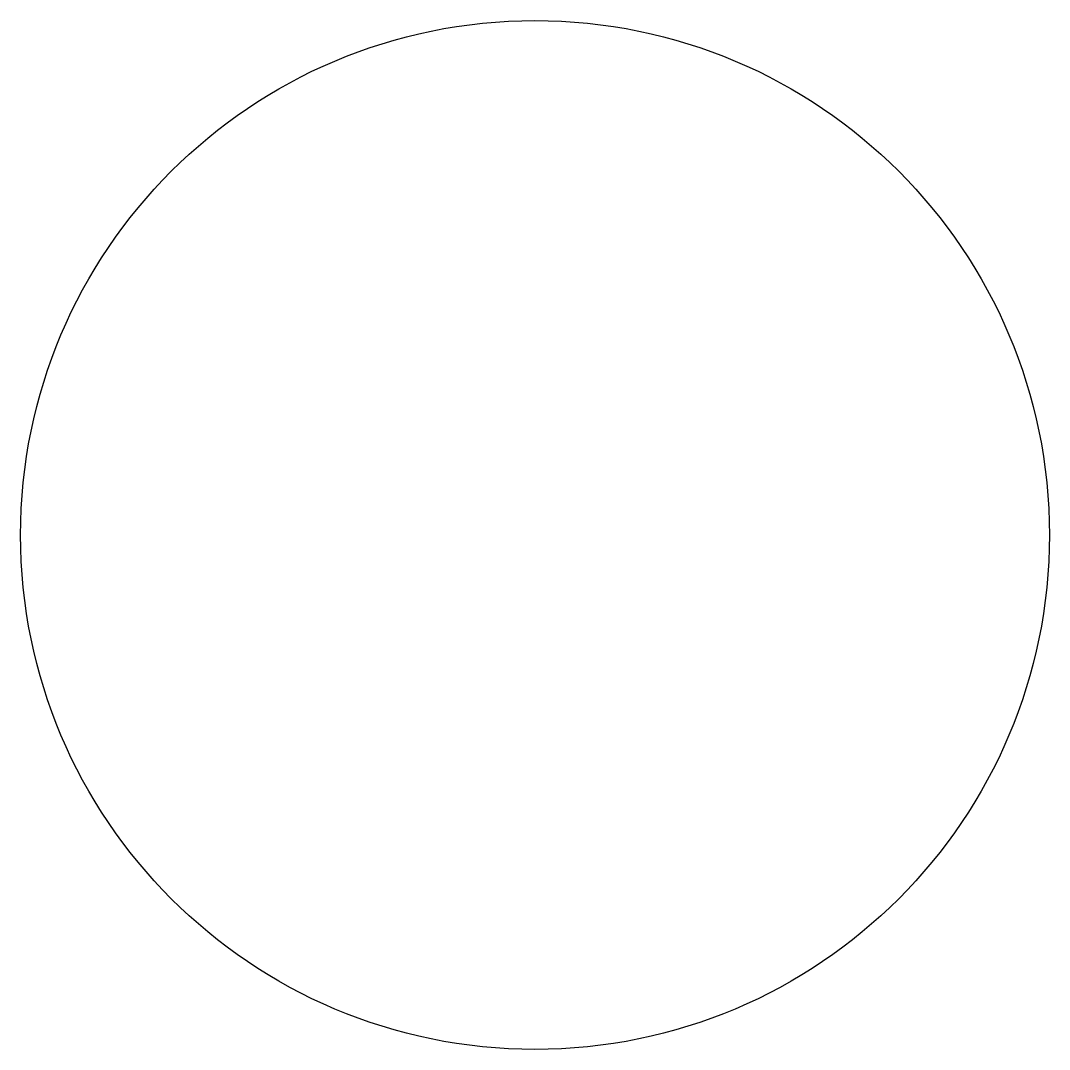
# Model space of a CAD drawing. Header units: millimetres. Extents: x 4729.3 to 4737.3, y 2274.69 to 2282.69.
import ezdxf

# ---------------------------------------------------------------- set-up
doc = ezdxf.new("R2010")
doc.units = ezdxf.units.MM

msp = doc.modelspace()

# ---------------------------------------------------------------- linework, layer by layer
msp.add_circle((4733.2977, 2278.6947), 4)

doc.saveas('drawing.dxf')
